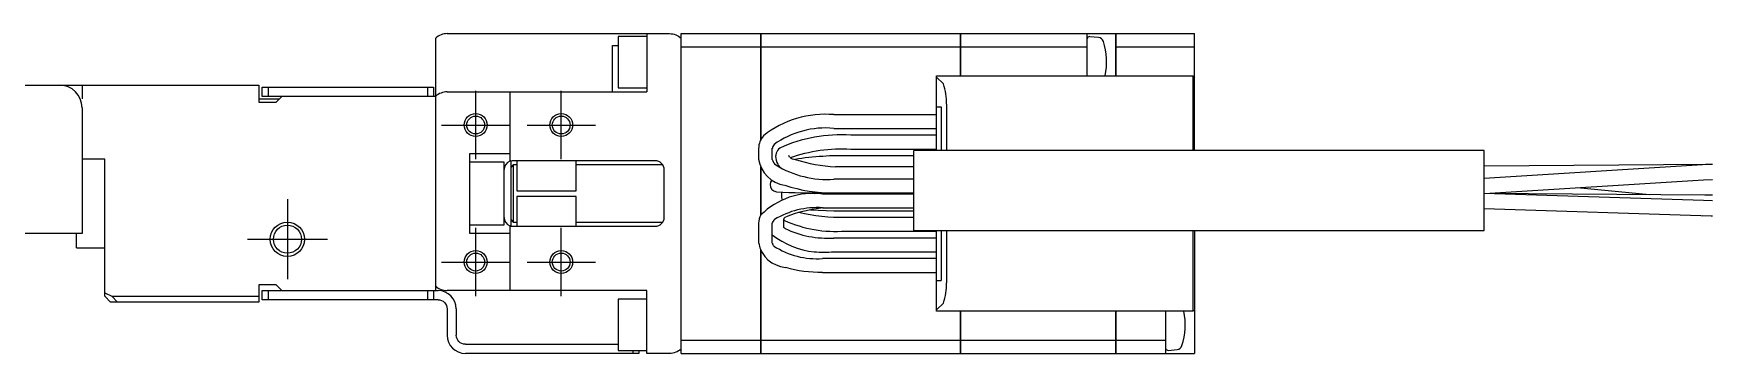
# Model space of a CAD drawing. Extents: x 0 to 1223, y -8 to 941.
# Drawn here: x 141.3 to 288.4, y 340.5 to 368.5 of the extents above; entities that cross this region are included whole.
import ezdxf

# ---------------------------------------------------------------- set-up
doc = ezdxf.new("R2010")
doc.units = 0
doc.header["$LTSCALE"] = 0.5
doc.linetypes.add('CENTER', pattern=[50.8, 31.75, -6.35, 6.35, -6.35])
for name, color, linetype in [('MSM_CENTER', 1, 'CENTER'), ('MSM_CONTINUOUS', 7, 'CONTINUOUS'), ('MSM_NARROW', 5, 'CONTINUOUS')]:
    doc.layers.add(name, color=color, linetype=linetype)

msp = doc.modelspace()

# ---------------------------------------------------------------- linework, layer by layer
at = {"layer": 'MSM_CENTER'}
for p, q in [((180, 357.53), (180, 363.53)), ((187.5, 357.53), (187.5, 363.53)), ((177, 360.53), (183, 360.53)), ((184.5, 360.53), (190.5, 360.53)), ((163.5, 354.03), (163.5, 347.03)), ((160, 350.53), (167, 350.53)), ((180, 345.53), (180, 351.53)), ((187.5, 345.53), (187.5, 351.53)), ((177, 348.53), (183, 348.53)), ((184.5, 348.53), (190.5, 348.53))]:
    msp.add_line(p, q, dxfattribs=at)
at = {"layer": 'MSM_CONTINUOUS'}
for p, q in [((176.5, 363.05), (176.5, 368.15)), ((177.5, 368.53), (197, 368.53)), ((192.5, 368.28), (192.5, 363.78)), ((195, 368.28), (192.5, 368.28)), ((195, 368.53), (195, 363.43)), ((198, 368.53), (204.99, 368.53)), ((198, 340.53), (198, 368.53)), ((204.99, 359.24), (204.99, 368.53)), ((205, 368.52), (204.99, 368.52)), ((205, 368.53), (205, 359.26)), ((205, 368.53), (222.49, 368.53)), ((222.49, 364.83), (222.49, 368.53)), ((222.5, 368.52), (222.49, 368.52)), ((222.5, 368.53), (236.1, 368.53)), ((222.5, 368.53), (222.5, 364.83)), ((233.6, 364.83), (233.6, 368.53)), ((234.59, 368.2), (233.82, 368.26)), ((236.1, 364.83), (236.1, 368.53)), ((236.1, 368.52), (236.11, 368.52)), ((236.11, 368.53), (243, 368.53)), ((236.11, 368.53), (236.11, 364.83)), ((243, 358.3), (243, 368.53)), ((192, 367.48), (192.5, 367.48)), ((192, 363.43), (192, 367.48)), ((198, 367.38), (204.99, 367.38)), ((205, 367.38), (204.99, 367.38)), ((205, 367.38), (222.49, 367.38)), ((222.5, 367.38), (222.49, 367.38)), ((222.5, 367.38), (233.6, 367.38)), ((236.1, 367.38), (236.11, 367.38)), ((236.11, 367.38), (243, 367.38)), ((69.5, 364.03), (161, 364.03)), ((145.5, 364.03), (145.5, 362.83)), ((161, 364.03), (161, 362.53)), ((161.3, 363.03), (161.3, 363.83)), ((161.3, 363.83), (176.3, 363.83)), ((161.8, 363.83), (161.8, 363.03)), ((175.8, 363.03), (175.8, 363.83)), ((176.3, 363.83), (176.3, 363.03)), ((192.5, 363.78), (195, 363.78)), ((220.4, 364.83), (242.9, 364.83)), ((220.4, 358.3), (220.4, 364.83)), ((220.4, 364.73), (221, 364.13)), ((242.9, 358.3), (242.9, 364.83)), ((145.5, 362.03), (145.5, 351.03)), ((162.75, 362.78), (161, 362.78)), ((161, 362.53), (162.5, 362.53)), ((176.5, 363.03), (161.3, 363.03)), ((163, 363.03), (162.5, 362.53)), ((176.5, 346.03), (176.5, 363.03)), ((177.5, 363.43), (195, 363.43)), ((183, 363.43), (183, 357.41)), ((220.4, 362.13), (220.79, 362.13)), ((220.79, 362.13), (220.79, 358.3)), ((221.26, 362.35), (221.26, 358.3)), ((220.4, 361.43), (211.4, 361.43)), ((211.4, 360.23), (220.4, 360.23)), ((220.4, 359.63), (212.88, 359.63)), ((179.5, 358.03), (183, 358.03)), ((179.5, 351.03), (179.5, 358.03)), ((204.8, 358.49), (204.8, 357.53)), ((206, 357.51), (206, 358.49)), ((207.52, 357.71), (207.46, 357.86)), ((218.4, 357.83), (212.86, 357.83)), ((212.88, 358.43), (220.4, 358.43)), ((268.4, 358.3), (218.4, 358.3)), ((218.4, 351.3), (218.4, 358.3)), ((268.4, 351.3), (268.4, 358.3)), ((147.5, 357.53), (145.5, 357.53)), ((147.5, 345.53), (147.5, 357.53)), ((182.5, 357.28), (179.5, 357.28)), ((182.5, 351.78), (182.5, 357.28)), ((183, 357.41), (183.09, 357.41)), ((183.01, 357.38), (183.09, 357.41)), ((183.1, 351.66), (183.1, 357.41)), ((183.3, 357.03), (183.1, 356.83)), ((183.3, 357.43), (195.7, 357.43)), ((183.3, 357.03), (183.3, 352.03)), ((183.6, 357.03), (183.3, 357.03)), ((183.6, 357.43), (183.6, 354.78)), ((188.8, 354.78), (188.8, 357.43)), ((196.39, 357.03), (188.8, 357.03)), ((196.5, 356.63), (196.5, 352.43)), ((204.99, 352.64), (204.99, 356.88)), ((205, 356.86), (205, 352.65)), ((206.32, 357.5), (206.34, 357.45)), ((206.34, 357.45), (206.41, 357.25)), ((212.98, 356.88), (212.94, 356.88)), ((218.4, 356.88), (212.95, 356.88)), ((288.07, 357.08), (268.4, 356.93)), ((287.54, 357.03), (268.4, 355.84)), ((288.4, 357.07), (287.54, 357.03)), ((288.4, 357.08), (287.79, 357.08)), ((288.4, 357.08), (288.07, 357.08)), ((183.6, 354.78), (188.8, 354.78)), ((205.84, 355.52), (205.8, 355.33)), ((205.96, 355.7), (205.84, 355.52)), ((206.8, 354.67), (206.8, 354.61)), ((218.4, 355.78), (211.4, 355.78)), ((268.42, 354.53), (287.62, 355.74)), ((282.88, 354.43), (276.55, 355.04)), ((287.62, 355.74), (288.4, 355.77)), ((183.6, 354.28), (183.6, 351.63)), ((188.8, 354.28), (183.6, 354.28)), ((188.8, 351.63), (188.8, 354.28)), ((206.8, 354.61), (206.8, 354.21)), ((206.8, 354.21), (206.8, 354.17)), ((206.8, 354.17), (206.85, 353.95)), ((218.4, 354.48), (210.4, 354.48)), ((210.4, 353.28), (218.4, 353.28)), ((211.4, 354.58), (218.4, 354.58)), ((287.61, 353.91), (268.4, 354.53)), ((268.4, 353.23), (288.28, 352.59)), ((287.73, 354.39), (268.42, 354.53)), ((288.4, 353.89), (287.61, 353.91)), ((288.4, 354.39), (287.73, 354.39)), ((179.5, 351.78), (182.5, 351.78)), ((183.09, 351.66), (183.01, 351.69)), ((183.1, 352.23), (183.3, 352.03)), ((183.3, 352.03), (183.6, 352.03)), ((188.8, 352.03), (196.39, 352.03)), ((204.8, 351.93), (204.8, 350.19)), ((206, 350.19), (206, 351.93)), ((207, 351.59), (207, 352.33)), ((209.34, 353.11), (211.4, 353.03)), ((211.4, 353.03), (218.4, 353.03)), ((218.4, 352.43), (212.4, 352.43)), ((287.56, 352.61), (288.4, 352.59)), ((288.28, 352.59), (288.4, 352.59)), ((145.5, 351.03), (69.5, 351.03)), ((145, 349.78), (145, 351.03)), ((183, 351.03), (179.5, 351.03)), ((183, 351.66), (183, 346.03)), ((183, 351.66), (183.09, 351.66)), ((195.7, 351.63), (183.3, 351.63)), ((220.4, 350.63), (211.4, 350.63)), ((212.4, 351.23), (220.4, 351.23)), ((218.4, 351.3), (268.4, 351.3)), ((220.4, 344.23), (220.4, 351.3)), ((220.79, 351.3), (220.79, 346.93)), ((221.26, 351.3), (221.26, 346.71)), ((242.9, 344.23), (242.9, 351.3)), ((243, 351.3), (243, 340.53)), ((145, 349.78), (147.5, 349.78)), ((204.99, 340.53), (204.99, 349.59)), ((205, 349.57), (205, 340.53)), ((220.4, 348.83), (210.4, 348.83)), ((211.4, 349.43), (220.4, 349.43)), ((210.4, 347.63), (220.4, 347.63)), ((147.5, 345.84), (148.11, 345.53)), ((162.5, 346.53), (161, 346.53)), ((161, 346.53), (161, 345.03)), ((161.3, 345.23), (161.3, 346.03)), ((161.3, 346.03), (176.7, 346.03)), ((161.8, 346.03), (161.8, 345.23)), ((162.5, 346.53), (163, 346.03)), ((175.8, 345.23), (175.8, 346.03)), ((176.3, 346.03), (176.3, 345.23)), ((195, 346.03), (177.5, 346.03)), ((195, 340.53), (195, 346.03)), ((220.4, 346.93), (220.79, 346.93)), ((148, 345.03), (147.5, 345.53)), ((161, 345.03), (148, 345.03)), ((148.11, 345.53), (161, 345.53)), ((148.11, 345.53), (148.61, 345.03)), ((176.7, 345.23), (161.3, 345.23)), ((177.5, 344.43), (177.5, 342.13)), ((178.3, 344.43), (178.3, 342.13)), ((192.5, 345.28), (192.5, 340.78)), ((195, 345.28), (192.5, 345.28)), ((221, 344.94), (220.4, 344.34)), ((242.9, 344.23), (220.4, 344.23)), ((222.49, 340.53), (222.49, 344.23)), ((222.5, 344.23), (222.5, 340.53)), ((236.1, 340.53), (236.1, 344.23)), ((236.11, 344.23), (236.11, 340.53)), ((240.5, 340.53), (240.5, 344.23)), ((242.9, 344.28), (243, 344.28)), ((198, 341.69), (204.99, 341.69)), ((205, 341.69), (204.99, 341.69)), ((205, 341.69), (222.49, 341.69)), ((222.5, 341.69), (222.49, 341.69)), ((222.5, 341.69), (236.1, 341.69)), ((236.1, 341.69), (236.11, 341.69)), ((236.11, 341.69), (240.5, 341.69)), ((179.1, 341.33), (192.5, 341.33)), ((194.3, 340.53), (179.1, 340.53)), ((192.5, 340.78), (195, 340.78)), ((193.8, 340.53), (193.8, 340.78)), ((194.3, 340.78), (194.3, 340.53)), ((197, 340.53), (195, 340.53)), ((198, 340.53), (204.99, 340.53)), ((205, 340.54), (204.99, 340.54)), ((205, 340.53), (222.49, 340.53)), ((222.5, 340.54), (222.49, 340.54)), ((222.5, 340.53), (236.1, 340.53)), ((236.1, 340.54), (236.11, 340.54)), ((236.11, 340.53), (243, 340.53)), ((240.71, 340.8), (241.48, 340.87))]:
    msp.add_line(p, q, dxfattribs=at)
for centre, radius in [((180, 360.53), 0.783), ((187.5, 360.53), 0.783), ((163.5, 350.53), 1.23), ((180, 348.53), 0.783), ((187.5, 348.53), 0.783)]:
    msp.add_circle(centre, radius, dxfattribs=at)
for centre, radius, start, end in [((177.5, 367.03), 1.5, 90, 131.8103), ((233.8, 368.07), 0.2, 85, 180), ((234.54, 367.7), 0.5, 17.6292, 85), ((229.3, 366.03), 6, 348.463, 17.6292), ((143.5, 362.03), 2, 0, 90), ((216.76, 362.59), 4.51, 356.9565, 19.8759), ((177.5, 361.93), 1.5, 90, 131.8103), ((210.64, 352.73), 8.74, 85.0197, 128.3235), ((206.52, 358.45), 1.72, 139.0024, 178.8954), ((210.65, 352.55), 7.72, 84.4381, 125.6687), ((211.96, 346.94), 12.73, 85.8454, 114.6186), ((206.62, 358.41), 0.622, 138.9031, 173.0608), ((207.27, 357.75), 0.978, 128.7039, 194.8652), ((208.05, 358.37), 0.846, 231.4689, 266.9127), ((212.12, 330.97), 26.87, 88.4238, 98.8516), ((183.3, 356.63), 0.801, 111.6501, 179.9376), ((207.51, 357.97), 2.75, 189.2724, 261.0568), ((206.86, 357.73), 0.889, 193.8661, 231.118), ((210.82, 364.41), 8.65, 238.5524, 273.8561), ((207.53, 357.7), 1.21, 201.8456, 229.7784), ((212.22, 370.63), 13.77, 252.1759, 267.1972), ((212.22, 370.63), 13.77, 272.9984, 272.9996), ((206.42, 355.31), 0.622, 178.1145, 264.9417), ((210.12, 424.56), 69.98, 266.9256, 270.5083), ((211.21, 367.52), 12.93, 251.4264, 270.8555), ((209.55, 348.11), 6.43, 82.4193, 135.037), ((209.92, 346.17), 7.13, 86.1621, 121.44), ((212.11, 339.23), 14.15, 96.6571, 110.3054), ((183.3, 352.44), 0.802, 180.0949, 248.3604), ((206.25, 351.92), 1.45, 149.5973, 179.5942), ((206.47, 351.86), 0.476, 123.7324, 171.3862), ((207.54, 351.91), 0.679, 120.1743, 142.5013), ((207.23, 352.38), 0.266, 210.6087, 235.589), ((211.56, 362.17), 10.96, 245.8666, 274.385), ((210.46, 356.63), 7.25, 231.9863, 263.6299), ((207.92, 352.43), 1.25, 222.2163, 230.9064), ((210.87, 359.34), 8.72, 244.6207, 273.4586), ((207.36, 350.66), 2.6, 190.5511, 265.471), ((206.51, 350.29), 0.517, 191.8582, 224.7596), ((209.89, 355.68), 6.86, 236.8577, 274.2662), ((210.53, 357.84), 8.45, 264.0847, 275.9153), ((210.29, 359.03), 11.39, 254.0263, 270.5737), ((177.5, 347.53), 1.5, 228.1897, 270), ((176.7, 344.43), 1.6, 0, 90), ((216.63, 346.49), 4.64, 340.4546, 2.713), ((236.19, 343.03), 6, 342.3708, 11.537), ((179.1, 342.13), 1.6, 180, 270), ((240.69, 341), 0.2, 198.1949, 275), ((241.43, 341.37), 0.5, 275, 342.3708)]:
    msp.add_arc(centre, radius, start, end, dxfattribs=at)
at = {"layer": 'MSM_CONTINUOUS', "extrusion": (0, 0, -1)}
for centre, radius, start, end in [((-197, 367.03), 1.5, 90, 131.8103), ((-212.11, 344.67), 13.78, 70.6907, 93.2092), ((-183.3, 356.63), 0.8, 74.8734, 90), ((-195.7, 356.63), 0.8, 90, 180), ((-212.2, 382.16), 25.29, 268.3223, 271.4809), ((-210.93, 341.09), 13.5, 84.8625, 92.0051), ((-195.7, 352.43), 0.8, 180, 270), ((-211.97, 368.23), 15.8, 268.4424, 283.4128), ((-183.3, 352.43), 0.8, 270, 285.1266), ((-176.7, 344.43), 0.8, 90, 180), ((-179.1, 342.13), 0.8, 270, 0), ((-197, 342.03), 1.5, 228.1897, 270)]:
    msp.add_arc(centre, radius, start, end, dxfattribs=at)
at = {"layer": 'MSM_NARROW'}
for centre, radius in [((180, 360.53), 1), ((187.5, 360.53), 1), ((163.5, 350.53), 1.5), ((180, 348.53), 1), ((187.5, 348.53), 1)]:
    msp.add_circle(centre, radius, dxfattribs=at)

doc.saveas('drawing.dxf')
